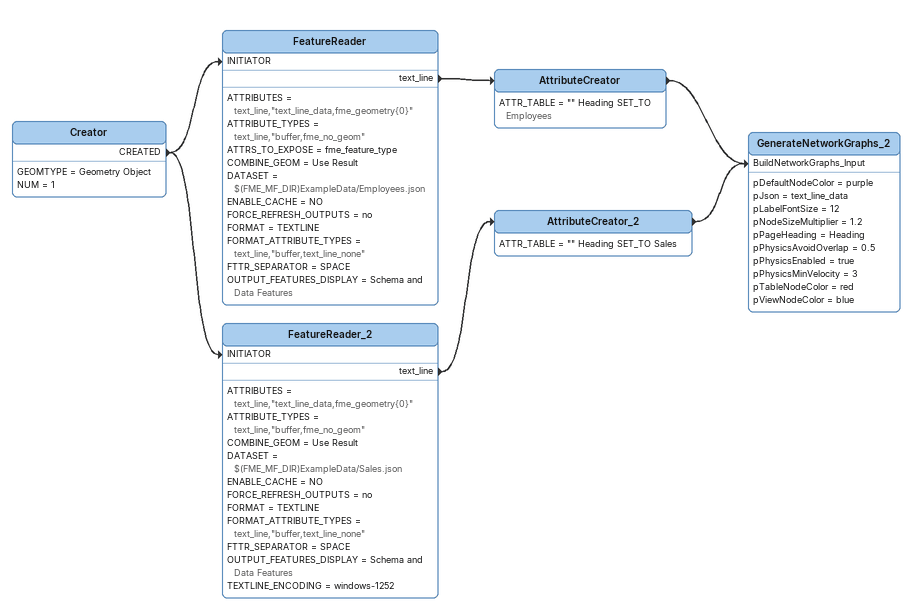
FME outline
Creator
    GEOMTYPE = Geometry Object
    NUM = 1
    CREATED -> FeatureReader [INITIATOR]
    CREATED -> FeatureReader_2 [INITIATOR]
FeatureReader
    ATTRIBUTES = text_line,"text_line_data,fme_geometry{0}"
    ATTRIBUTE_TYPES = text_line,"buffer,fme_no_geom"
    ATTRS_TO_EXPOSE = fme_feature_type
    COMBINE_GEOM = Use Result
    DATASET = $(FME_MF_DIR)ExampleData/Employees.json
    ENABLE_CACHE = NO
    FORCE_REFRESH_OUTPUTS = no
    FORMAT = TEXTLINE
    FORMAT_ATTRIBUTE_TYPES = text_line,"buffer,text_line_none"
    FTTR_SEPARATOR = SPACE
    OUTPUT_FEATURES_DISPLAY = Schema and Data Features
    text_line -> AttributeCreator
AttributeCreator
    ATTR_TABLE = "" Heading SET_TO Employees
    -> GenerateNetworkGraphs_2 [BuildNetworkGraphs_Input]
FeatureReader_2
    ATTRIBUTES = text_line,"text_line_data,fme_geometry{0}"
    ATTRIBUTE_TYPES = text_line,"buffer,fme_no_geom"
    COMBINE_GEOM = Use Result
    DATASET = $(FME_MF_DIR)ExampleData/Sales.json
    ENABLE_CACHE = NO
    FORCE_REFRESH_OUTPUTS = no
    FORMAT = TEXTLINE
    FORMAT_ATTRIBUTE_TYPES = text_line,"buffer,text_line_none"
    FTTR_SEPARATOR = SPACE
    OUTPUT_FEATURES_DISPLAY = Schema and Data Features
    TEXTLINE_ENCODING = windows-1252
    text_line -> AttributeCreator_2
AttributeCreator_2
    ATTR_TABLE = "" Heading SET_TO Sales
    -> GenerateNetworkGraphs_2 [BuildNetworkGraphs_Input]
GenerateNetworkGraphs_2
    pDefaultNodeColor = purple
    pJson = text_line_data
    pLabelFontSize = 12
    pNodeSizeMultiplier = 1.2
    pPageHeading = Heading
    pPhysicsAvoidOverlap = 0.5
    pPhysicsEnabled = true
    pPhysicsMinVelocity = 3
    pTableNodeColor = red
    pViewNodeColor = blue
